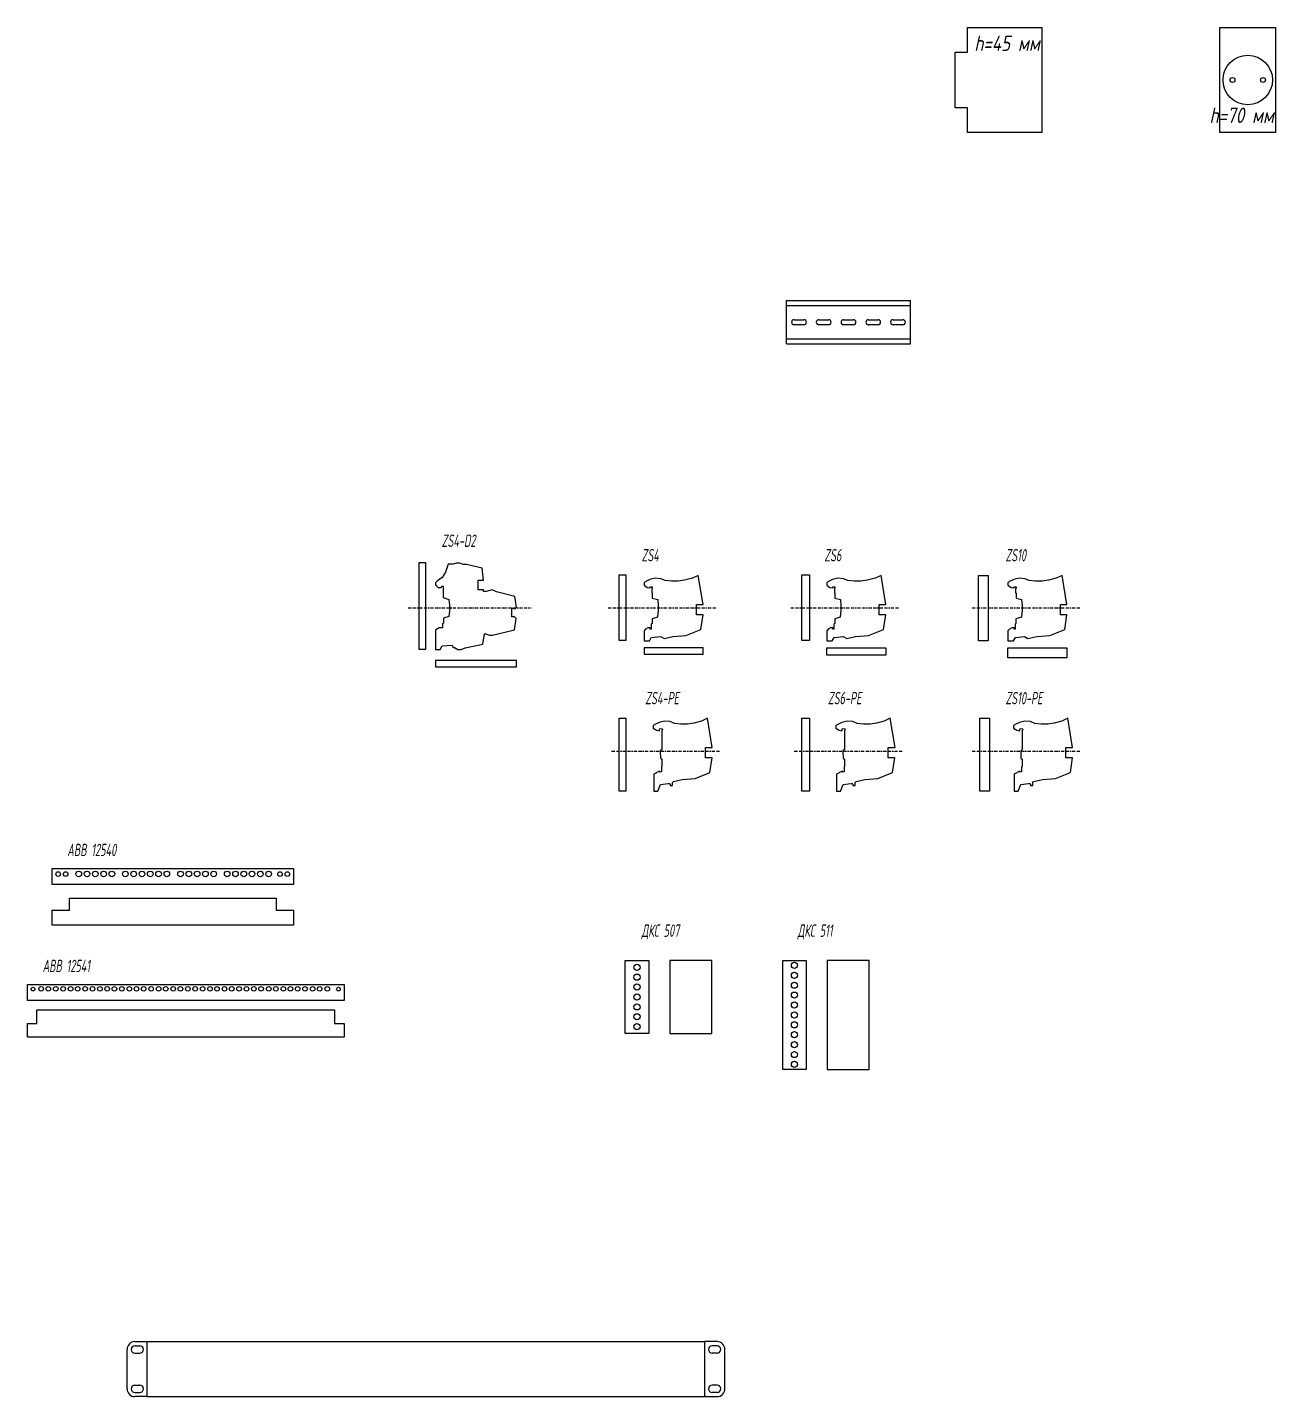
# Model space of a CAD drawing. Header units: millimetres. Extents: x -2573 to 1068, y -1220 to 2800.
# Drawn here: x -2573 to -1564, y 1510 to 2617 of the extents above; entities that cross this region are included whole.
import ezdxf

# ---------------------------------------------------------------- set-up
doc = ezdxf.new("R2010")
doc.units = ezdxf.units.MM
doc.linetypes.add('BORDER', pattern=[44.45, 12.7, -6.35, 12.7, -6.35, 0, -6.35])
doc.linetypes.add('DASHED', pattern=[19.05, 12.7, -6.35])
doc.layers.add('05 Кабельные трассы', color=7, linetype='Continuous')
doc.layers.add('noprint', color=2, linetype='Continuous', true_color=0xffff00, plot=False)
doc.styles.add('textstyle111', font='', dxfattribs={"width": 0.6})
doc.styles.add('textstyle112', font='', dxfattribs={"width": 0.6})
doc.styles.add('textstyle113', font='', dxfattribs={"width": 0.6})
doc.styles.add('textstyle114', font='', dxfattribs={"width": 0.6})
doc.styles.add('textstyle115', font='', dxfattribs={"width": 0.6})
doc.styles.add('textstyle116', font='', dxfattribs={"width": 0.6})
doc.styles.add('textstyle117', font='', dxfattribs={"width": 0.6})
doc.styles.add('textstyle118', font='', dxfattribs={"width": 0.6})
doc.styles.add('textstyle119', font='', dxfattribs={"width": 0.6})
doc.styles.add('textstyle120', font='', dxfattribs={"width": 0.6})
doc.styles.add('textstyle121', font='', dxfattribs={"width": 0.6})
doc.styles.add('textstyle18', font='', dxfattribs={"width": 0.8})
doc.styles.add('textstyle19', font='', dxfattribs={"width": 0.8})
doc.styles.get('textstyle111').set_extended_font_data('ISOCPEUR', italic=True)
doc.styles.get('textstyle112').set_extended_font_data('ISOCPEUR', italic=True)
doc.styles.get('textstyle113').set_extended_font_data('ISOCPEUR', italic=True)
doc.styles.get('textstyle114').set_extended_font_data('ISOCPEUR', italic=True)
doc.styles.get('textstyle115').set_extended_font_data('ISOCPEUR', italic=True)
doc.styles.get('textstyle116').set_extended_font_data('ISOCPEUR', italic=True)
doc.styles.get('textstyle117').set_extended_font_data('ISOCPEUR', italic=True)
doc.styles.get('textstyle118').set_extended_font_data('ISOCPEUR', italic=True)
doc.styles.get('textstyle119').set_extended_font_data('ISOCPEUR', italic=True)
doc.styles.get('textstyle120').set_extended_font_data('ISOCPEUR', italic=True)
doc.styles.get('textstyle121').set_extended_font_data('ISOCPEUR', italic=True)
doc.styles.get('textstyle18').set_extended_font_data('ISOCPEUR', italic=True)
doc.styles.get('textstyle19').set_extended_font_data('ISOCPEUR', italic=True)

# ---------------------------------------------------------------- blocks, each defined once
blk = doc.blocks.new('DIN-рейка 100 мм')
at = {"color": 0, "lineweight": -2}
for p, q in [((0, 17.5), (100, 17.5)), ((0, -17.5), (0, 17.5)), ((0, 13.5), (100, 13.5)), ((100, -17.5), (100, 17.5)), ((6, 2), (14, 2)), ((26, 2), (34, 2)), ((46, 2), (54, 2)), ((66, 2), (74, 2)), ((86, 2), (94, 2)), ((14, -2), (6, -2)), ((34, -2), (26, -2)), ((54, -2), (46, -2)), ((74, -2), (66, -2)), ((94, -2), (86, -2)), ((0, -13.5), (100, -13.5)), ((0, -17.5), (100, -17.5))]:
    blk.add_line(p, q, dxfattribs=at)
for centre, start, end in [((6, 0), 90, 270), ((14, 0), 270, 90), ((26, 0), 90, 270), ((34, 0), 270, 90), ((46, 0), 90, 270), ((54, 0), 270, 90), ((66, 0), 90, 270), ((74, 0), 270, 90), ((86, 0), 90, 270), ((94, 0), 270, 90)]:
    blk.add_arc(centre, 2, start, end, dxfattribs=at)

msp = doc.modelspace()

# ---------------------------------------------------------------- linework, layer by layer
at = {"color": 0, "linetype": 'ByBlock', "lineweight": -2}
for p, q in [((-2486.3, 1554.6), (-2476.5, 1554.6)), ((-2486.3, 1551.3), (-2482.3, 1551.3)), ((-2476.5, 1554.6), (-2025.5, 1554.6)), ((-2476.5, 1510.2), (-2476.5, 1554.6)), ((-2015.7, 1554.6), (-2025.5, 1554.6)), ((-2025.5, 1510.2), (-2025.5, 1554.6)), ((-2015.7, 1551.3), (-2019.6, 1551.3)), ((-2492.6, 1516.5), (-2492.6, 1548.3)), ((-2486.3, 1545.3), (-2482.3, 1545.3)), ((-2015.7, 1545.3), (-2019.6, 1545.3)), ((-2009.3, 1516.5), (-2009.3, 1548.3)), ((-2486.3, 1519.5), (-2482.3, 1519.5)), ((-2015.7, 1519.5), (-2019.6, 1519.5)), ((-2486.3, 1513.5), (-2482.3, 1513.5)), ((-2476.5, 1510.2), (-2486.3, 1510.2)), ((-2476.5, 1510.2), (-2025.5, 1510.2)), ((-2025.5, 1510.2), (-2015.7, 1510.2)), ((-2015.7, 1513.5), (-2019.6, 1513.5))]:
    msp.add_line(p, q, dxfattribs=at)
at = {"flags": 128}
for points in [[(-1813.2, 2616.6), (-1753.2, 2616.6), (-1753.2, 2531.6), (-1813.2, 2531.6), (-1813.2, 2551.6), (-1823.2, 2551.6), (-1823.2, 2596.6), (-1813.2, 2596.6)], [(-1564.1, 2531.6), (-1609.1, 2531.6), (-1609.1, 2616.6), (-1564.1, 2616.6)], [(-2070.3, 2120.8), (-2068.8, 2123.5), (-2061.4, 2124.3), (-2058.5, 2122.8), (-2051.4, 2124.3), (-2040.9, 2125.1), (-2028.9, 2130.1), (-2027, 2141.9), (-2032.4, 2141.9), (-2032.4, 2150.3), (-2027, 2150.3), (-2030.8, 2173.8), (-2035.6, 2171.6), (-2041.9, 2169.9), (-2047, 2169), (-2052.5, 2169), (-2057.5, 2169.7), (-2061.1, 2171.1), (-2065.6, 2171.5), (-2069.9, 2170.4), (-2072.8, 2169), (-2074.7, 2167.9), (-2074.7, 2165.9), (-2072.1, 2164.1), (-2070, 2163.6), (-2069.5, 2164.6), (-2068.1, 2164.6), (-2068.1, 2163.5), (-2068.5, 2163.1), (-2068.5, 2159.7), (-2068.1, 2159.3), (-2068.1, 2155.4), (-2063.6, 2154.3), (-2063.2, 2149.4), (-2063.2, 2145.8), (-2063.7, 2140), (-2068.2, 2138.7), (-2068.2, 2135), (-2068.9, 2134.4), (-2068.9, 2131.1), (-2068.9, 2130.4), (-2069.7, 2130.4), (-2069.7, 2131.3), (-2071.6, 2131.3), (-2073.5, 2130.2), (-2074.7, 2129), (-2074.7, 2120.8)], [(-1922.6, 2120.8), (-1921.1, 2123.5), (-1913.7, 2124.3), (-1910.8, 2122.8), (-1903.7, 2124.3), (-1893.2, 2125.1), (-1881.2, 2130.1), (-1879.3, 2141.9), (-1884.7, 2141.9), (-1884.7, 2150.3), (-1879.3, 2150.3), (-1883.1, 2173.8), (-1887.9, 2171.6), (-1894.2, 2169.9), (-1899.3, 2169), (-1904.8, 2169), (-1909.8, 2169.7), (-1913.4, 2171.1), (-1917.9, 2171.5), (-1922.2, 2170.4), (-1925.1, 2169), (-1927, 2167.9), (-1927, 2165.9), (-1924.4, 2164.1), (-1922.3, 2163.6), (-1921.8, 2164.6), (-1920.4, 2164.6), (-1920.4, 2163.5), (-1920.8, 2163.1), (-1920.8, 2159.7), (-1920.4, 2159.3), (-1920.4, 2155.4), (-1915.9, 2154.3), (-1915.5, 2149.4), (-1915.5, 2145.8), (-1916, 2140), (-1920.5, 2138.7), (-1920.5, 2135), (-1921.2, 2134.4), (-1921.2, 2131.1), (-1921.2, 2130.4), (-1922, 2130.4), (-1922, 2131.3), (-1923.9, 2131.3), (-1925.8, 2130.2), (-1927, 2129), (-1927, 2120.8)], [(-1796.4, 2120.8), (-1804.4, 2120.8), (-1804.4, 2173.8), (-1796.4, 2173.8)], [(-1776.1, 2120.8), (-1774.5, 2123.5), (-1767.2, 2124.3), (-1764.3, 2122.8), (-1757.1, 2124.3), (-1746.6, 2125.1), (-1734.6, 2130.1), (-1732.8, 2141.9), (-1738.1, 2141.9), (-1738.1, 2150.3), (-1732.8, 2150.3), (-1736.6, 2173.8), (-1741.4, 2171.6), (-1747.7, 2169.9), (-1752.8, 2169), (-1758.3, 2169), (-1763.3, 2169.7), (-1766.8, 2171.1), (-1771.4, 2171.5), (-1775.7, 2170.4), (-1778.6, 2169), (-1780.5, 2167.9), (-1780.5, 2165.9), (-1777.9, 2164.1), (-1775.8, 2163.6), (-1775.3, 2164.6), (-1773.9, 2164.6), (-1773.9, 2163.5), (-1774.3, 2163.1), (-1774.3, 2159.7), (-1773.8, 2159.3), (-1773.8, 2155.4), (-1769.4, 2154.3), (-1768.9, 2149.4), (-1768.9, 2145.8), (-1769.4, 2140), (-1774, 2138.7), (-1774, 2135), (-1774.6, 2134.4), (-1774.6, 2131.1), (-1774.6, 2130.4), (-1775.5, 2130.4), (-1775.5, 2131.3), (-1777.4, 2131.3), (-1779.2, 2130.2), (-1780.5, 2129), (-1780.5, 2120.8)], [(-2089.5, 2058.3), (-2089.5, 1999.3), (-2094.7, 1999.3), (-2094.7, 2058.3)], [(-2053.5, 2003.9), (-2051.7, 2004.1), (-2051.7, 2006.5), (-2051, 2007.3), (-2043.9, 2008.8), (-2033.4, 2009.6), (-2021.4, 2014.6), (-2019.6, 2026.4), (-2024.9, 2026.4), (-2024.9, 2034.8), (-2019.5, 2034.8), (-2023.3, 2058.3), (-2028.2, 2056.1), (-2034.4, 2054.4), (-2039.6, 2053.5), (-2045, 2053.5), (-2050, 2054.2), (-2053.6, 2055.6), (-2058.1, 2056.1), (-2062.4, 2055), (-2065.3, 2053.5), (-2067.3, 2052.4), (-2067.3, 2050.4), (-2064.6, 2048.6), (-2062.5, 2048.1), (-2061.9, 2050), (-2060, 2049.8), (-2059.5, 2049.2), (-2060.4, 2048.3), (-2060.3, 2033.1), (-2061.6, 2032), (-2061.5, 2026.1), (-2060.4, 2025.2), (-2060.4, 2019.6), (-2060.7, 2018.8), (-2060.7, 2015.1), (-2061.6, 2014.8), (-2062.3, 2015.5), (-2066.7, 2013.2), (-2066.7, 1999.3), (-2063.6, 1999.3), (-2061.4, 2004.9), (-2055.2, 2005.6), (-2054.2, 2005.6), (-2053.6, 2005)], [(-1941, 2058.3), (-1941, 1999.3), (-1947, 1999.3), (-1947, 2058.3)], [(-1905.8, 2003.9), (-1904, 2004.1), (-1904, 2006.5), (-1903.3, 2007.3), (-1896.2, 2008.8), (-1885.7, 2009.6), (-1873.7, 2014.6), (-1871.9, 2026.4), (-1877.2, 2026.4), (-1877.2, 2034.8), (-1871.8, 2034.8), (-1875.6, 2058.3), (-1880.5, 2056.1), (-1886.7, 2054.4), (-1891.9, 2053.5), (-1897.3, 2053.5), (-1902.3, 2054.2), (-1905.9, 2055.6), (-1910.4, 2056.1), (-1914.7, 2055), (-1917.6, 2053.5), (-1919.6, 2052.4), (-1919.6, 2050.4), (-1916.9, 2048.6), (-1914.8, 2048.1), (-1914.2, 2050), (-1912.3, 2049.8), (-1911.8, 2049.2), (-1912.7, 2048.3), (-1912.6, 2033.1), (-1913.9, 2032), (-1913.8, 2026.1), (-1912.7, 2025.2), (-1912.7, 2019.6), (-1913, 2018.8), (-1913, 2015.1), (-1913.9, 2014.8), (-1914.6, 2015.5), (-1919, 2013.2), (-1919, 1999.3), (-1915.9, 1999.3), (-1913.7, 2004.9), (-1907.5, 2005.6), (-1906.5, 2005.6), (-1905.9, 2005)], [(-1803.3, 2058.3), (-1795.3, 2058.3), (-1795.3, 1999.3), (-1803.3, 1999.3)], [(-1762.2, 2003.9), (-1760.4, 2004.1), (-1760.4, 2006.5), (-1759.7, 2007.3), (-1752.6, 2008.8), (-1742.1, 2009.6), (-1730, 2014.6), (-1728.2, 2026.4), (-1733.6, 2026.4), (-1733.6, 2034.8), (-1728.2, 2034.8), (-1732, 2058.3), (-1736.8, 2056.1), (-1743.1, 2054.4), (-1748.2, 2053.5), (-1753.7, 2053.5), (-1758.7, 2054.2), (-1762.3, 2055.6), (-1766.8, 2056.1), (-1771.1, 2055), (-1774, 2053.5), (-1775.9, 2052.4), (-1775.9, 2050.4), (-1773.3, 2048.6), (-1771.2, 2048.1), (-1770.6, 2050), (-1768.6, 2049.8), (-1768.2, 2049.2), (-1769.1, 2048.3), (-1768.9, 2033.1), (-1770.2, 2032), (-1770.2, 2026.1), (-1769.1, 2025.2), (-1769.1, 2019.6), (-1769.4, 2018.8), (-1769.4, 2015.1), (-1770.3, 2014.8), (-1771, 2015.5), (-1775.4, 2013.2), (-1775.4, 1999.3), (-1772.3, 1999.3), (-1770.1, 2004.9), (-1763.9, 2005.6), (-1762.9, 2005.6), (-1762.3, 2005)], [(-2553.2, 1923.9), (-2553.2, 1936.9), (-2358.2, 1936.9), (-2358.2, 1923.9)], [(-2553.2, 1891), (-2553.2, 1903.2), (-2539.1, 1903.2), (-2539.1, 1913), (-2372.1, 1913), (-2372.1, 1903.2), (-2358.2, 1903.2), (-2358.2, 1891)], [(-2070.9, 1803.6), (-2089.9, 1803.6), (-2089.9, 1862.6), (-2070.9, 1862.6)], [(-2053.9, 1862.6), (-2053.9, 1803.6), (-2019.9, 1803.6), (-2019.9, 1862.6)], [(-1962.6, 1774.6), (-1962.6, 1862.6), (-1943.6, 1862.6), (-1943.6, 1774.6)], [(-1926.6, 1862.6), (-1926.6, 1774.6), (-1892.6, 1774.6), (-1892.6, 1862.6)], [(-2573.2, 1830.2), (-2573.2, 1843.2), (-2317.2, 1843.2), (-2317.2, 1830.2)], [(-2573.2, 1800.6), (-2573.2, 1811.6), (-2565.7, 1811.6), (-2565.7, 1822.6), (-2324.9, 1822.6), (-2324.9, 1811.6), (-2317.2, 1811.6), (-2317.2, 1800.6)]]:
    msp.add_lwpolyline(points, close=True, dxfattribs=at)
at = {"color": 0}
for points in [[(-2251.3, 2113.9), (-2256.5, 2113.9), (-2256.5, 2184.3), (-2251.3, 2184.3)], [(-2179.4, 2129.9), (-2178.1, 2138.9), (-2179.5, 2140.3), (-2181.5, 2140.3), (-2181.5, 2147.3), (-2179.8, 2147.3), (-2179.1, 2146.5), (-2177.9, 2147.7), (-2179.2, 2156.8), (-2194.1, 2160.6), (-2197.5, 2162.1), (-2202.3, 2160.7), (-2204.5, 2160.7), (-2204.5, 2162.1), (-2208.8, 2162.1), (-2208.8, 2169.8), (-2204.5, 2169.8), (-2205.6, 2179.6), (-2218.3, 2182.7), (-2221, 2182.7), (-2223.7, 2183.7), (-2226.3, 2183.7), (-2229.2, 2182.9), (-2233.1, 2182.9), (-2235.3, 2176.5), (-2238, 2172.1), (-2241.6, 2169.4), (-2243.3, 2167.7), (-2243.3, 2166.1), (-2241.2, 2164), (-2238.8, 2164), (-2237.9, 2165), (-2237, 2165), (-2237, 2155.9), (-2232.5, 2154.4), (-2231.8, 2147.2), (-2232.6, 2140.5), (-2236.9, 2139.1), (-2236.9, 2135.2), (-2237.5, 2134.6), (-2237.5, 2131.4), (-2240.4, 2131.4), (-2243.4, 2129.4), (-2243.4, 2113.9), (-2239.4, 2113.9), (-2237.9, 2116.9), (-2229.7, 2117.5), (-2229.1, 2115.6), (-2228, 2115.6), (-2225.1, 2114), (-2222.6, 2114), (-2219.2, 2115.3), (-2205, 2118.2), (-2203.8, 2126.5), (-2202.5, 2126.5), (-2199.6, 2125.4), (-2197.3, 2125.4), (-2194, 2126.3)], [(-2089.5, 2121.2), (-2094.7, 2121.2), (-2094.7, 2174.2), (-2089.5, 2174.2)], [(-1941, 2174.2), (-1941, 2121.2), (-1947, 2121.2), (-1947, 2174.2)], [(-2074.7, 2115.2), (-2074.7, 2110), (-2027, 2110), (-2027, 2115.2)], [(-1927, 2109.2), (-1927, 2115.2), (-1879.3, 2115.2), (-1879.3, 2109.2)], [(-1780.5, 2107.2), (-1780.5, 2115.2), (-1732.8, 2115.2), (-1732.8, 2107.2)], [(-2243.4, 2105), (-2243.4, 2099.8), (-2177.9, 2099.8), (-2177.9, 2105)]]:
    msp.add_lwpolyline(points, close=True, dxfattribs=at)
for centre, radius in [((-1586.6, 2574.1), 20), ((-1598.9, 2574.1), 2), ((-1574.3, 2574.1), 2), ((-2548.3, 1932.4), 1.85), ((-2542.3, 1932.4), 1.85), ((-2531.7, 1932.5), 2.27), ((-2525, 1932.5), 2.27), ((-2518.3, 1932.5), 2.27), ((-2511.6, 1932.5), 2.27), ((-2504.9, 1932.5), 2.27), ((-2494, 1932.5), 2.27), ((-2487.3, 1932.5), 2.27), ((-2480.6, 1932.5), 2.27), ((-2473.9, 1932.5), 2.27), ((-2467.2, 1932.5), 2.27), ((-2460.5, 1932.5), 2.27), ((-2449.4, 1932.5), 2.27), ((-2442.7, 1932.5), 2.27), ((-2436, 1932.5), 2.27), ((-2429.3, 1932.5), 2.27), ((-2422.6, 1932.5), 2.27), ((-2411.7, 1932.5), 2.27), ((-2405, 1932.5), 2.27), ((-2398.3, 1932.5), 2.27), ((-2391.6, 1932.5), 2.27), ((-2384.9, 1932.5), 2.27), ((-2378.2, 1932.5), 2.27), ((-2369, 1932.4), 1.85), ((-2363.1, 1932.4), 1.85), ((-2080.4, 1857.1), 2.5), ((-1953.1, 1858.6), 2.5), ((-2080.4, 1849.1), 2.5), ((-1953.1, 1850.6), 2.5), ((-2568.7, 1839.5), 1.5), ((-2562.1, 1839.7), 1.85), ((-2556.3, 1839.7), 1.85), ((-2550.3, 1839.7), 1.85), ((-2544.3, 1839.7), 1.85), ((-2538.3, 1839.7), 1.85), ((-2532.6, 1839.7), 1.85), ((-2526.5, 1839.7), 1.85), ((-2520.6, 1839.7), 1.85), ((-2514.6, 1839.7), 1.85), ((-2508.7, 1839.7), 1.85), ((-2502.9, 1839.7), 1.85), ((-2496.9, 1839.7), 1.85), ((-2490.8, 1839.7), 1.85), ((-2485, 1839.7), 1.85), ((-2479.2, 1839.7), 1.85), ((-2473.2, 1839.7), 1.85), ((-2467.1, 1839.7), 1.85), ((-2461.4, 1839.7), 1.85), ((-2455.4, 1839.7), 1.85), ((-2449.5, 1839.7), 1.85), ((-2443.5, 1839.7), 1.85), ((-2437.6, 1839.7), 1.85), ((-2431.5, 1839.7), 1.85), ((-2425.6, 1839.7), 1.85), ((-2419.9, 1839.7), 1.85), ((-2413.9, 1839.7), 1.85), ((-2408, 1839.7), 1.85), ((-2402.1, 1839.7), 1.85), ((-2396.1, 1839.7), 1.85), ((-2390.2, 1839.7), 1.85), ((-2384.3, 1839.7), 1.85), ((-2378.1, 1839.7), 1.85), ((-2372.4, 1839.7), 1.85), ((-2366.3, 1839.7), 1.85), ((-2360.6, 1839.7), 1.85), ((-2354.7, 1839.7), 1.85), ((-2348.8, 1839.7), 1.85), ((-2342.6, 1839.7), 1.85), ((-2336.9, 1839.7), 1.85), ((-2330.8, 1839.7), 1.85), ((-2321.8, 1839.5), 1.5), ((-2080.4, 1841.1), 2.5), ((-1953.1, 1842.6), 2.5), ((-1953.1, 1834.6), 2.5), ((-2080.4, 1833.1), 2.5), ((-2080.4, 1825.1), 2.5), ((-1953.1, 1826.6), 2.5), ((-2080.4, 1817.1), 2.5), ((-1953.1, 1818.6), 2.5), ((-2080.4, 1809.1), 2.5), ((-1953.1, 1810.6), 2.5), ((-1953.1, 1802.6), 2.5), ((-1953.1, 1794.6), 2.5), ((-1953.1, 1786.6), 2.5), ((-1953.1, 1778.6), 2.5)]:
    msp.add_circle(centre, radius)
at = {"color": 0, "linetype": 'ByBlock', "lineweight": -2}
for centre, radius, start, end in [((-2486.3, 1548.3), 6.35, 90, 180), ((-2486.3, 1548.3), 3, 90, 270), ((-2482.3, 1548.3), 3, 270, 90), ((-2019.6, 1548.3), 3, 90, 270), ((-2015.7, 1548.3), 6.35, 0, 90), ((-2015.7, 1548.3), 3, 270, 90), ((-2486.3, 1516.5), 6.35, 180, 270), ((-2486.3, 1516.5), 3, 90, 270), ((-2482.3, 1516.5), 3, 270, 90), ((-2019.6, 1516.5), 3, 90, 270), ((-2015.7, 1516.5), 3, 270, 90), ((-2015.7, 1516.5), 6.35, 270, 0)]:
    msp.add_arc(centre, radius, start, end, dxfattribs=at)
at = {"layer": 'noprint', "linetype": 'BORDER', "ltscale": 0.2}
for p, q in [((-2265.3, 2147.5), (-2165.9, 2147.5)), ((-2103.8, 2147.5), (-2016.6, 2147.5)), ((-1956.1, 2147.5), (-1868.9, 2147.5)), ((-1809.5, 2147.5), (-1722.4, 2147.5)), ((-2100.9, 2031.6), (-2013.7, 2031.6)), ((-1953.2, 2031.6), (-1866, 2031.6)), ((-1809.5, 2031.6), (-1722.4, 2031.6))]:
    msp.add_line(p, q, dxfattribs=at)

# ---------------------------------------------------------------- block references
at = {"layer": '05 Кабельные трассы', "color": 5, "true_color": 0x0000ff}
msp.add_blockref('DIN-рейка 100 мм', (-1959.4, 2378.3), dxfattribs=at)

# ---------------------------------------------------------------- texts
at = {"layer": 'noprint', "linetype": 'DASHED', "ltscale": 5, "width": 0.8}
for s, style, p in [('h=45 мм', 'textstyle19', (-1807.7, 2597.5)), ('h=70 мм', 'textstyle18', (-1617.5, 2539.3))]:
    msp.add_text(s, height=12.5, dxfattribs=dict(at, style=style)).set_placement(p)
at = {"layer": 'noprint', "lineweight": 13, "width": 0.6}
for s, style, p in [('ZS4-D2', 'textstyle121', (-2238.3, 2196.8)), ('ZS4', 'textstyle113', (-2076.7, 2185.1)), ('ZS6', 'textstyle114', (-1929, 2185.1)), ('ZS10', 'textstyle111', (-1782.5, 2185.1)), ('ZS4-PE', 'textstyle115', (-2073.8, 2069.6)), ('ZS6-PE', 'textstyle116', (-1926.1, 2069.6)), ('ZS10-PE', 'textstyle112', (-1782.5, 2069.6)), ('ABB 12540', 'textstyle119', (-2541, 1946.9)), ('ДКС 507', 'textstyle117', (-2076.7, 1881.7)), ('ДКС 511', 'textstyle118', (-1950.5, 1881.7)), ('ABB 12541', 'textstyle120', (-2561, 1853.2))]:
    msp.add_text(s, height=10, dxfattribs=dict(at, style=style)).set_placement(p)

doc.saveas('drawing.dxf')
